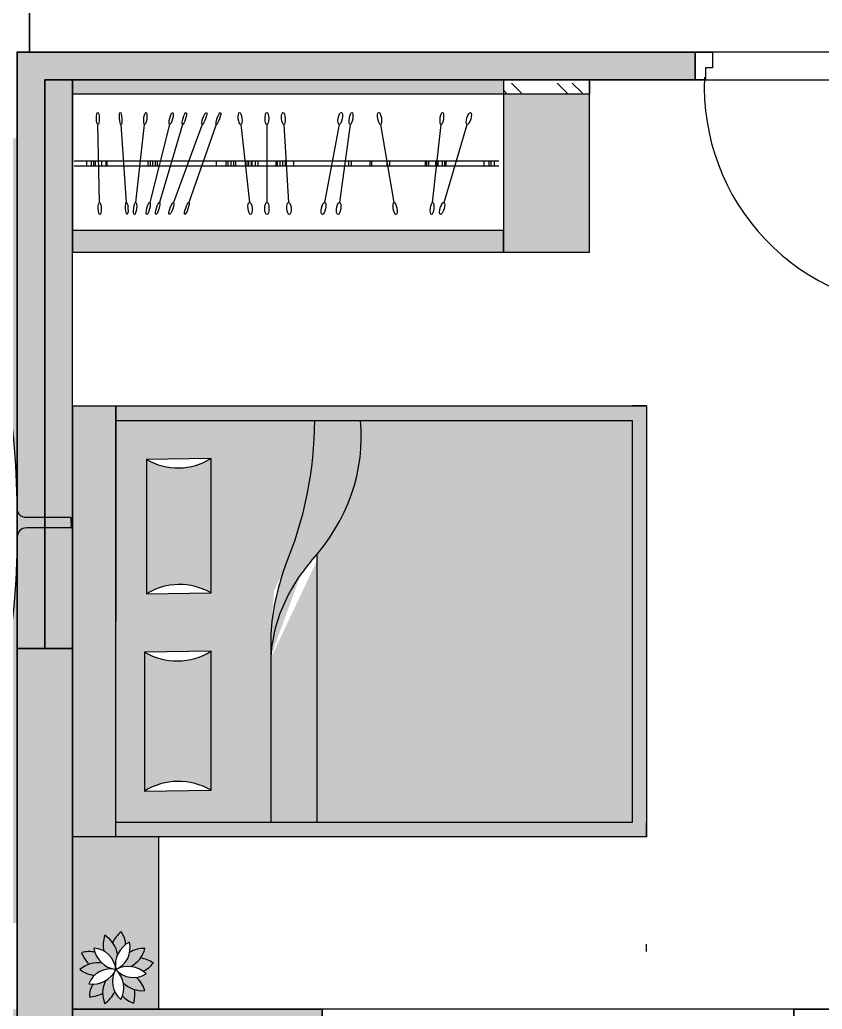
# Model space of a CAD drawing. Header units: millimetres. Extents: x 2258 to 5600, y 711 to 2563.
# Drawn here: x 2813.2 to 2924.9, y 2011.7 to 2149.4 of the extents above; entities that cross this region are included whole.
import ezdxf

# ---------------------------------------------------------------- set-up
doc = ezdxf.new("R2010")
doc.units = ezdxf.units.MM
doc.layers.add('cad-block.com', color=250, linetype='Continuous')
for name, color, linetype, lineweight in [('HAT', 8, 'Continuous', 18), ('PQI-A-IN-ELEV', 245, 'Continuous', 9), ('PQI-A-IN-FURN', 39, 'Continuous', 13), ('PQI-A-WALL', 30, 'Continuous', 50), ('PQI-A-WIN', 140, 'Continuous', 13), ('PQI-ST-COLM', 34, 'Continuous', 40), ('WAL', 7, 'Continuous', 30)]:
    doc.layers.add(name, color=color, linetype=linetype, lineweight=lineweight)

# ---------------------------------------------------------------- blocks, each defined once
blk = doc.blocks.new('w2')
at = {"layer": 'PQI-A-IN-ELEV', "ltscale": 1000}
blk.add_line((-1700, -100), (0, -100), dxfattribs=at)
blk = doc.blocks.new('Samsung Curved UHD TV_top_cad-block.com')
at = {"color": 0}
for points in [[(-9.4, 104), (-9.4, 18.2, -0.414214), (-27.4, 0.2), (-43.3, 0.2, 0.08003), (-575.5, -98.3)], [(10.6, 104), (10.6, 18.2, 0.414214), (28.6, 0.2), (44.4, 0.2, -0.08003), (576.7, -98.3)], [(-69.5, -29.6), (-240.1, -106.2, -0.969023), (-243.1, -99.6), (-88.9, -30.3)], [(70.7, -29.6), (241.3, -106.2, 0.969023), (244.3, -99.6), (90.1, -30.3)]]:
    blk.add_lwpolyline(points, format="xyb", dxfattribs=at)
for points in [[(0.6, 105.8), (-7.6, 105.8)], [(0.6, 105.8), (8.8, 105.8)]]:
    blk.add_lwpolyline(points, dxfattribs=at)
for centre, radius, start, end in [((-7.6, 104), 1.8, 90, 180), ((8.8, 104), 1.8, 0, 90), ((-1.5, 2066.6), 2066.6, 269.2806, 270.801), ((0.6, -2232.7), 2210.8, 74.8955, 105.1045), ((0.6, -2232.7), 2204.3, 74.8955, 105.1045), ((-573.7, -101.2), 3.43, 122.2401, 267.969), ((574.9, -101.2), 3.43, 272.031, 57.7599)]:
    blk.add_arc(centre, radius, start, end, dxfattribs=at)

msp = doc.modelspace()

# ---------------------------------------------------------------- hatches: boundary and pattern name
at = {"layer": 'HAT', "lineweight": 30}
h = msp.add_hatch(color=24, dxfattribs=at)
h.dxf.hatch_style = 1
h.paths.add_polyline_path([(2880.509, 2117.082), (2880.509, 2120.082), (2820.509, 2120.082), (2820.509, 2117.082)])
h.paths.add_polyline_path([(2892.509, 2117.082), (2892.509, 2139.082), (2880.509, 2139.082), (2880.509, 2117.082)])
h.paths.add_polyline_path([(2880.509, 2139.082), (2880.509, 2141.082), (2820.509, 2141.082), (2820.509, 2139.082)])
h.paths.add_polyline_path([(3207.428, 2181.576), (3207.428, 2183.576), (3147.428, 2183.576), (3147.428, 2181.576)])
h = msp.add_hatch(dxfattribs=at)
h.set_pattern_fill('GOST_GLASS', color=4, angle=-90)
h.set_pattern_definition([(315, (1810.343, 2734.5994), (-2e-15, -8.48528), [5, -7]), (315, (1810.343, 2732.478), (-2e-15, -8.48528), [2, -10]), (315, (1812.4644, 2734.5994), (-2e-15, -8.48528), [2, -10])])
h.paths.add_polyline_path([(2880.509, 2141.082), (2880.509, 2139.082), (2892.509, 2139.082), (2892.509, 2141.082)])
at = {"layer": 'HAT', "lineweight": 30, "true_color": 0x6c3f19}
h = msp.add_hatch(color=36, dxfattribs=at)
h.dxf.hatch_style = 1
h.paths.add_polyline_path([(2798.784, 2132.945), (2798.784, 2023.663), (2812.783, 2023.663), (2812.783, 2061.887), (2812.784, 2132.945)])
h.paths.add_polyline_path([(2812.819, 2081.152, 0.3583715), (2814.079, 2080.116), (2820.202, 2078.945, -1), (2820.202, 2078.689), (2814.079, 2078.689, 0.3583715), (2812.819, 2077.653, -0.0826648), (2805.81, 2038.428, -1.2483485), (2805.361, 2038.588, 0.0555819), (2810.624, 2073.022), (2805.691, 2062.041, -1), (2805.209, 2062.24), (2810.674, 2074.406, 0.0159009), (2810.674, 2084.399), (2805.216, 2096.55, -1), (2805.685, 2096.779), (2810.624, 2085.783, 0.0555819), (2805.361, 2120.217, -1.2483485), (2805.81, 2120.377, -0.0826648)], flags=17)
at = {"layer": 'HAT', "lineweight": 30}
h = msp.add_hatch(color=24, dxfattribs=at)
h.dxf.hatch_style = 1
h.paths.add_polyline_path([(2898.431, 2093.663), (2898.431, 2037.663), (2826.511, 2037.663), (2826.511, 2035.663), (2900.431, 2035.663), (2900.431, 2037.663), (2900.431, 2095.663), (2898.431, 2095.663), (2826.511, 2095.663), (2826.511, 2093.663)])
h.paths.add_polyline_path([(2826.511, 2035.663), (2826.511, 2037.663), (2826.511, 2095.663), (2820.511, 2095.663), (2820.511, 2035.663)])
h.paths.add_polyline_path([(2832.511, 2011.663), (2832.511, 2035.663), (2826.511, 2035.663), (2820.511, 2035.663), (2820.511, 2011.663)])
h.paths.add_polyline_path([(2826.064, 2020.969, -0.0925071), (2827.267, 2022.443, -0.147434), (2827.919, 2020.696, -0.0415583), (2828.42, 2021.004, -0.1092039), (2828.464, 2019.593, -0.1332645), (2830.581, 2020.133, -0.0957329), (2829.98, 2018.804, -0.0925071), (2831.754, 2018.115, -0.1474341), (2830.294, 2016.955, -0.0415583), (2830.741, 2016.573, -0.1092039), (2829.413, 2016.095, -0.1332644), (2830.581, 2014.249, -0.0957329), (2829.131, 2014.41, -0.0925071), (2829.024, 2012.51, -0.1474341), (2827.469, 2013.54, -0.0415583), (2827.245, 2012.997, -0.1092039), (2826.38, 2014.112, -0.1332644), (2824.985, 2012.431, -0.0957329), (2824.69, 2013.86, -0.0925071), (2822.85, 2013.374, -0.1474339), (2823.349, 2015.171, -0.0415583), (2822.763, 2015.217, -0.1092039), (2823.556, 2016.384, -0.1332644), (2821.526, 2017.191, -0.0957329), (2822.794, 2017.913, -0.0925071), (2821.764, 2019.513, -0.147434), (2823.627, 2019.594, -0.0415583), (2823.489, 2020.166, -0.1092039), (2824.844, 2019.772, -0.1332644), (2824.985, 2021.952, -0.0957329)], flags=16)
at = {"layer": 'HAT', "lineweight": 30, "true_color": 0xadddf7}
h = msp.add_hatch(color=141, dxfattribs=at)
h.dxf.hatch_style = 1
edge = h.paths.add_edge_path()
edge.add_ellipse((2780.349, 2093.787), major_axis=(73.883, 0), ratio=0.84, start_angle=-19.2534, end_angle=-0.11424)
edge.add_line((2854.232, 2093.663), (2826.511, 2093.663))
edge.add_line((2826.511, 2093.663), (2826.511, 2065.663))
edge.add_line((2826.511, 2065.663), (2826.511, 2037.663))
edge.add_line((2826.511, 2037.663), (2848.098, 2037.663))
edge.add_line((2848.098, 2037.663), (2848.098, 2063.903))
edge.add_ellipse((2895.992, 2061.579), major_axis=(47.974, 0), ratio=0.84, start_angle=163.05711, end_angle=176.69354, ccw=False)
h.paths.add_polyline_path([(2839.785, 2069.629), (2830.81, 2069.492), (2830.81, 2088.214), (2839.785, 2088.35)], flags=16)
h.paths.add_polyline_path([(2839.785, 2061.516), (2839.785, 2042.169), (2830.511, 2042.028), (2830.511, 2061.374)], flags=16)
at = {"layer": 'HAT', "lineweight": 30, "true_color": 0x7aafdf}
h = msp.add_hatch(color=143, dxfattribs=at)
h.dxf.hatch_style = 1
edge = h.paths.add_edge_path()
edge.add_line((2848.098, 2060.539), (2848.098, 2037.663))
edge.add_line((2848.098, 2037.663), (2854.506, 2037.663))
edge.add_line((2854.506, 2037.663), (2854.506, 2074.917))
edge.add_ellipse((2831.878, 2089.133), major_axis=(27.74, 9.056), ratio=0.8684506, start_angle=-56.62986, end_angle=-54.13017, ccw=False)
edge.add_ellipse((2877.514, 2059.443), major_axis=(29.445, 0), ratio=0.84, start_angle=143.95969, end_angle=177.46022, ccw=False)
edge = h.paths.add_edge_path()
edge.add_ellipse((2780.349, 2093.787), major_axis=(73.883, 0), ratio=0.84, start_angle=-19.2534, end_angle=-0.11424, ccw=False)
edge.add_ellipse((2895.992, 2061.579), major_axis=(47.974, 0), ratio=0.84, start_angle=163.05711, end_angle=176.69354)
edge.add_line((2848.098, 2063.903), (2848.098, 2060.539))
edge.add_ellipse((2877.514, 2059.443), major_axis=(29.445, 0), ratio=0.84, start_angle=143.95969, end_angle=177.46022, ccw=False)
edge.add_ellipse((2831.878, 2089.133), major_axis=(27.74, 9.056), ratio=0.8684506, start_angle=-56.62986, end_angle=-10.46373)
edge.add_line((2860.586, 2093.663), (2854.232, 2093.663))
h = msp.add_hatch(color=143, dxfattribs=at)
h.dxf.hatch_style = 1
edge = h.paths.add_edge_path()
edge.add_line((2898.431, 2093.663), (2860.586, 2093.663))
edge.add_ellipse((2831.878, 2089.133), major_axis=(27.74, 9.056), ratio=0.8684506, start_angle=-54.13017, end_angle=-10.46373, ccw=False)
edge.add_line((2854.506, 2074.917), (2854.506, 2037.663))
edge.add_line((2854.506, 2037.663), (2898.431, 2037.663))
edge.add_line((2898.431, 2037.663), (2898.431, 2093.663))
h = msp.add_hatch(color=143, dxfattribs=at)
h.dxf.hatch_style = 1
h.paths.add_polyline_path([(2830.81, 2069.492, -0.27732), (2839.785, 2069.629), (2839.785, 2088.35, -0.27732), (2830.81, 2088.214)])
h.paths.add_polyline_path([(2830.511, 2042.028, -0.27732), (2839.785, 2042.169), (2839.785, 2061.516, -0.27732), (2830.511, 2061.374)])
at = {"layer": 'HAT', "lineweight": 30, "true_color": 0x58ba48}
h = msp.add_hatch(color=85, dxfattribs=at)
h.dxf.hatch_style = 1
h.paths.add_polyline_path([(2830.581, 2020.133, 0.1332645), (2828.464, 2019.593, -0.2243524), (2826.824, 2017.333, -0.128333), (2828.594, 2017.602, 0.2192647)])
h.paths.add_polyline_path([(2827.919, 2020.696, 0.147434), (2827.267, 2022.443, 0.0925071), (2826.064, 2020.969, -0.1209921), (2826.778, 2019.28, -0.1304106)])
h.paths.add_polyline_path([(2826.487, 2017.513, -0.1283333), (2826.778, 2019.28, 0.1209921), (2826.064, 2020.969, 0.0957329), (2824.985, 2021.952, 0.1332644), (2824.844, 2019.772, -0.2243528)])
h.paths.add_polyline_path([(2824.622, 2018.071, -0.1304105), (2823.627, 2019.594, 0.147434), (2821.764, 2019.513, 0.0925071), (2822.794, 2017.913, -0.120992)])
h.paths.add_polyline_path([(2823.556, 2016.384, -0.2243524), (2826.212, 2017.248, -0.128333), (2824.622, 2018.071, 0.2192646), (2821.526, 2017.191, 0.1332644)])
h.paths.add_polyline_path([(2824.69, 2013.86, -0.120992), (2825.105, 2015.647, -0.1304106), (2823.349, 2015.171, 0.1474339), (2822.85, 2013.374, 0.0925071)])
h.paths.add_polyline_path([(2826.38, 2014.112, -0.224352), (2826.379, 2016.905, -0.1283327), (2825.105, 2015.647, 0.2192646), (2824.985, 2012.431, 0.1332644)])
h.paths.add_polyline_path([(2829.024, 2012.51, 0.0925071), (2829.131, 2014.41, -0.120992), (2827.56, 2015.357, -0.1304106), (2827.469, 2013.54, 0.1474341)])
h.paths.add_polyline_path([(2830.581, 2014.249, 0.1332644), (2829.413, 2016.095, -0.2243524), (2826.757, 2016.957, -0.128333), (2827.56, 2015.357, 0.120992), (2829.131, 2014.41, 0.0957329)])
h.paths.add_polyline_path([(2831.754, 2018.115, 0.0925071), (2829.98, 2018.804, -0.1209921), (2828.594, 2017.602, -0.1304105), (2830.294, 2016.955, 0.1474341)])
at = {"layer": 'PQI-A-IN-FURN', "true_color": 0x000000}
h = msp.add_hatch(color=18, dxfattribs=at)
h.dxf.hatch_style = 1
h.paths.add_polyline_path([(3118.594, 2003.937), (3118.594, 2011.663), (3077.189, 2011.663), (3077.189, 2144.944), (3073.326, 2144.944), (3073.326, 2003.937)])
h.paths.add_polyline_path([(2820.509, 2003.939), (2820.509, 2061.886), (2816.647, 2061.886), (2812.783, 2061.886), (2812.783, 2011.663), (2812.784, 2011.663), (2812.784, 2003.939)])
h.paths.add_polyline_path([(2855.269, 2003.937), (2855.269, 2011.663), (2820.511, 2011.663), (2820.511, 2003.939), (2824.372, 2003.939)])
h.paths.add_polyline_path([(2812.783, 2003.937), (2812.783, 2011.663), (2799.618, 2011.663), (2799.618, 2003.937)])
h.paths.add_polyline_path([(2816.647, 2061.887), (2816.647, 2105.993), (2816.647, 2141.082), (2907.21, 2141.082), (2907.21, 2144.945), (2812.784, 2144.945), (2812.784, 2061.887)])
h.paths.add_polyline_path([(2674.05, 2003.939), (2674.05, 2011.664), (2674.053, 2056.091), (2670.191, 2056.091), (2666.327, 2056.091), (2666.327, 2011.664), (2666.328, 2011.664), (2666.328, 2003.939)])
h.paths.add_polyline_path([(2699.156, 2003.937), (2699.156, 2011.663), (2674.053, 2011.664), (2674.053, 2003.938)])
h.paths.add_polyline_path([(2666.327, 2003.938), (2666.327, 2011.664), (2637.306, 2011.66), (2637.306, 2003.934)])
h.paths.add_polyline_path([(2674.054, 2056.092), (2674.054, 2144.945), (2641.207, 2144.944), (2641.207, 2141.08), (2652.191, 2141.081), (2652.191, 2141.082), (2670.191, 2141.082), (2670.191, 2056.092)])
h.paths.add_polyline_path([(2556.206, 2052.233), (2556.206, 2141.08), (2606.438, 2141.08), (2606.438, 2144.944), (2581, 2144.944), (2581, 2146.875), (2577.137, 2146.875), (2577.137, 2144.944), (2552.343, 2144.944), (2552.343, 2067.08), (2552.343, 2057.056), (2552.343, 2056.09), (2529.16, 2056.09), (2529.162, 2050.297), (2536.884, 2050.3), (2536.883, 2052.227)])
at = {"layer": 'WAL'}
h = msp.add_hatch(color=256, dxfattribs=at)
h.dxf.hatch_style = 1
h.paths.add_polyline_path([(2820.509, 2061.887), (2820.509, 2141.082), (2816.647, 2141.082), (2816.647, 2061.887)])

# ---------------------------------------------------------------- linework, layer by layer
at = {"color": 24, "ltscale": 1000}
msp.add_lwpolyline([(2908.659, 2141.084), (2907.21, 2141.084), (2907.21, 2144.947), (2909.625, 2144.947), (2909.625, 2142.745), (2908.659, 2142.745), (2908.659, 2141.084)], dxfattribs=at)
msp.add_arc((2939.234, 2140.075), 30.752, 177.39927, 269.99725, dxfattribs=at)
at = {"layer": 'HAT', "color": 18, "lineweight": 30, "true_color": 0x000000}
for p, q in [((2814.49, 2285.528), (2814.49, 2144.945)), ((2814.49, 2183.581), (2814.49, 2144.945)), ((2814.49, 2144.945), (2814.49, 2183.581)), ((2964.115, 2144.944), (2814.49, 2144.945)), ((2892.509, 2141.082), (2820.509, 2141.082)), ((2820.509, 2141.082), (2820.509, 2117.082)), ((2820.509, 2141.082), (2947.772, 2141.082)), ((2820.511, 2011.663), (2820.509, 2141.082)), ((2892.509, 2141.082), (2880.509, 2141.082)), ((2880.509, 2141.082), (2880.509, 2117.082)), ((2892.509, 2117.082), (2892.509, 2141.082)), ((2892.509, 2117.082), (2892.509, 2141.082)), ((2880.509, 2139.082), (2820.509, 2139.082)), ((2892.509, 2139.082), (2880.509, 2139.082)), ((2880.509, 2120.082), (2820.509, 2120.082)), ((2880.509, 2117.082), (2880.509, 2120.082)), ((2820.509, 2117.082), (2892.509, 2117.082)), ((2820.511, 2095.663), (2820.511, 2035.663)), ((2820.511, 2095.663), (2900.431, 2095.663)), ((2826.511, 2035.663), (2826.511, 2095.663)), ((2900.431, 2095.663), (2900.431, 2035.663)), ((2826.511, 2093.663), (2898.431, 2093.663)), ((2898.431, 2093.663), (2898.431, 2037.663)), ((2898.431, 2037.663), (2826.511, 2037.663)), ((2820.511, 2035.663), (2820.511, 2011.663)), ((2900.431, 2035.663), (2820.511, 2035.663)), ((2832.511, 2011.663), (2832.511, 2035.663)), ((2820.511, 2011.663), (2832.511, 2011.663)), ((2832.511, 2011.663), (2820.511, 2011.663)), ((2947.772, 2011.663), (2820.511, 2011.663))]:
    msp.add_line(p, q, dxfattribs=at)
at = {"layer": 'HAT', "color": 24, "lineweight": 30}
for p, q in [((2892.509, 2141.082), (2892.509, 2139.082)), ((2820.511, 2095.663), (2861.311, 2095.663)), ((2826.511, 2095.663), (2826.511, 2093.663)), ((2826.511, 2095.663), (2826.511, 2093.163)), ((2826.511, 2095.663), (2826.511, 2065.663)), ((2861.311, 2095.663), (2861.311, 2095.663)), ((2900.431, 2095.663), (2898.431, 2095.663)), ((2900.431, 2095.663), (2900.431, 2057.263)), ((2826.511, 2093.663), (2826.511, 2093.663)), ((2900.431, 2035.663), (2900.431, 2037.663)), ((2900.431, 2019.703), (2900.431, 2020.703))]:
    msp.add_line(p, q, dxfattribs=at)
at = {"layer": 'PQI-A-IN-FURN'}
msp.add_line((2816.647, 2105.993), (2816.647, 2061.886), dxfattribs=at)
at = {"layer": 'PQI-A-WALL', "color": 0, "lineweight": 35, "ltscale": 1000}
for points in [[(2907.21, 2144.945), (2812.784, 2144.945), (2812.784, 2061.886), (2816.647, 2061.886), (2816.647, 2141.082), (2907.21, 2141.082)], [(2820.511, 2011.663), (2820.511, 2003.937), (2855.269, 2003.937), (2855.269, 2011.663)]]:
    msp.add_lwpolyline(points, close=True, dxfattribs=at)
msp.add_lwpolyline([(2982.54, 2003.937), (2920.943, 2003.937), (2920.943, 2011.663), (2947.772, 2011.663)], dxfattribs=at)
at = {"layer": 'PQI-ST-COLM', "color": 0, "lineweight": 35}
msp.add_lwpolyline([(2824.372, 2003.939), (2812.783, 2003.939), (2812.783, 2061.887), (2820.509, 2061.887), (2820.509, 2003.939)], close=True, dxfattribs=at)
at = {"layer": 'WAL'}
msp.add_line((2820.509, 2061.887), (2820.509, 2141.082), dxfattribs=at)
at = {"layer": 'WAL', "color": 24}
msp.add_line((2820.509, 2120.841), (2820.509, 2141.082), dxfattribs=at)
at = {"layer": 'WAL', "color": 18, "true_color": 0x000000}
for p, q in [((2824.27, 2124.019), (2824.046, 2134.854)), ((2828.004, 2124.019), (2827.258, 2134.854)), ((2829.305, 2124.019), (2830.544, 2134.854)), ((2834.025, 2134.854), (2831.264, 2124.019)), ((2835.814, 2134.854), (2832.606, 2124.019)), ((2838.536, 2134.854), (2834.581, 2124.019)), ((2840.516, 2134.854), (2836.711, 2124.019)), ((2843.936, 2134.854), (2845.13, 2124.019)), ((2847.566, 2134.854), (2847.566, 2124.019)), ((2849.921, 2134.854), (2850.593, 2124.019)), ((2857.624, 2134.854), (2855.61, 2124.019)), ((2859.173, 2134.854), (2857.681, 2124.019)), ((2865.273, 2124.019), (2863.413, 2134.854)), ((2870.648, 2124.019), (2871.842, 2134.854)), ((2872.234, 2124.019), (2875.442, 2134.854)), ((2820.723, 2129.791), (2879.869, 2129.791)), ((2820.723, 2129.082), (2879.869, 2129.082)), ((2822.498, 2129.082), (2822.498, 2129.791)), ((2823.13, 2129.082), (2823.13, 2129.791)), ((2823.446, 2129.082), (2823.446, 2129.791)), ((2823.717, 2129.082), (2823.717, 2129.791)), ((2824.576, 2129.082), (2824.576, 2129.791)), ((2825.163, 2129.082), (2825.163, 2129.791)), ((2825.344, 2129.082), (2825.344, 2129.791)), ((2831.036, 2129.082), (2831.036, 2129.791)), ((2831.352, 2129.082), (2831.352, 2129.791)), ((2831.668, 2129.082), (2831.668, 2129.791)), ((2832.075, 2129.082), (2832.075, 2129.791)), ((2832.346, 2129.082), (2832.346, 2129.791)), ((2840.568, 2129.082), (2840.568, 2129.791)), ((2841.893, 2129.082), (2841.893, 2129.791)), ((2842.195, 2129.082), (2842.195, 2129.791)), ((2842.601, 2129.082), (2842.601, 2129.791)), ((2842.948, 2129.082), (2842.948, 2129.791)), ((2843.249, 2129.082), (2843.249, 2129.791)), ((2844.83, 2129.082), (2844.83, 2129.791)), ((2845.056, 2129.082), (2845.056, 2129.791)), ((2845.432, 2129.082), (2845.432, 2129.791)), ((2845.508, 2129.082), (2845.508, 2129.791)), ((2845.959, 2129.082), (2845.959, 2129.791)), ((2846.336, 2129.082), (2846.336, 2129.791)), ((2848.859, 2129.082), (2848.859, 2129.791)), ((2849.044, 2129.082), (2849.044, 2129.791)), ((2849.414, 2129.082), (2849.414, 2129.791)), ((2849.784, 2129.082), (2849.784, 2129.791)), ((2850.154, 2129.082), (2850.154, 2129.791)), ((2851.325, 2129.082), (2851.325, 2129.791)), ((2858.97, 2129.082), (2858.97, 2129.791)), ((2859.34, 2129.082), (2859.34, 2129.791)), ((2861.929, 2129.082), (2861.929, 2129.791)), ((2862.175, 2129.082), (2862.175, 2129.791)), ((2864.333, 2129.082), (2864.333, 2129.791)), ((2864.703, 2129.082), (2864.703, 2129.791)), ((2869.635, 2129.082), (2869.635, 2129.791)), ((2869.82, 2129.082), (2869.82, 2129.791)), ((2870.128, 2129.082), (2870.128, 2129.791)), ((2871.115, 2129.082), (2871.115, 2129.791)), ((2871.238, 2129.082), (2871.238, 2129.791)), ((2871.423, 2129.082), (2871.423, 2129.791)), ((2872.039, 2129.082), (2872.039, 2129.791)), ((2872.347, 2129.082), (2872.347, 2129.791)), ((2872.532, 2129.082), (2872.532, 2129.791)), ((2877.834, 2129.082), (2877.834, 2129.791)), ((2878.512, 2129.082), (2878.512, 2129.791)), ((2878.821, 2129.082), (2878.821, 2129.791)), ((2879.252, 2129.082), (2879.252, 2129.791)), ((2824.304, 2122.332), (2824.304, 2122.332)), ((2828.12, 2122.332), (2828.12, 2122.332)), ((2829.112, 2122.332), (2829.112, 2122.334)), ((2870.462, 2122.332), (2870.463, 2122.335))]:
    msp.add_line(p, q, dxfattribs=at)
at = {"layer": 'WAL', "color": 24, "lineweight": 30}
for p, q in [((2839.785, 2088.35), (2830.81, 2088.214)), ((2830.81, 2088.214), (2830.81, 2069.492)), ((2839.785, 2069.629), (2839.785, 2088.35)), ((2830.81, 2069.492), (2839.785, 2069.629)), ((2839.785, 2061.516), (2830.511, 2061.374)), ((2830.511, 2061.374), (2830.511, 2042.028)), ((2839.785, 2042.169), (2839.785, 2061.516)), ((2830.511, 2042.028), (2839.785, 2042.169))]:
    msp.add_line(p, q, dxfattribs=at)
at = {"layer": 'WAL', "color": 18, "lineweight": 30, "true_color": 0x000000}
for p, q in [((2854.506, 2074.917), (2854.506, 2037.663)), ((2848.098, 2063.903), (2848.098, 2037.663))]:
    msp.add_line(p, q, dxfattribs=at)
at = {"layer": 'WAL', "color": 24, "lineweight": 30}
for centre, radius, start, end in [((2835.184, 2095.75), 8.714, 239.87223, 301.87128), ((2835.411, 2062.093), 8.714, 59.87223, 121.87128), ((2835.03, 2069.163), 9.004, 239.87223, 301.87128), ((2835.265, 2034.381), 9.004, 59.87223, 121.87128)]:
    msp.add_arc(centre, radius, start, end, dxfattribs=at)
at = {"layer": 'WAL', "color": 116, "lineweight": 30, "true_color": 0x136734}
for centre, radius, start, end in [((2828.932, 2020.603), 4.171, 161.1301, 191.49315), ((2822.981, 2018.669), 3.846, 9.1324, 58.6013), ((2830.615, 2018.483), 5.186, 130.21051, 151.35141), ((2824.695, 2020.487), 3.231, 3.50863, 37.24757), ((2826.993, 2020.707), 3.546, 188.77608, 262.51587), ((2823.275, 2016.904), 3.269, 5.04468, 86.24727), ((2830.018, 2017.838), 3.546, 116.77608, 190.51587), ((2825.252, 2020.199), 3.269, 293.04468, 14.24727), ((2830.518, 2015.963), 4.171, 89.1301, 119.49315), ((2826.84, 2021.025), 3.846, 297.1324, 346.6013), ((2822.829, 2016.463), 3.231, 75.50863, 109.24757), ((2826.565, 2021.473), 5.186, 202.21052, 223.35141), ((2829.022, 2013.707), 5.186, 58.21052, 79.35141), ((2824.029, 2014.271), 3.846, 81.1324, 130.6013), ((2824.029, 2020.528), 4.171, 233.1301, 263.49315), ((2825.799, 2014.006), 3.269, 77.04468, 158.24727), ((2823.331, 2018.717), 3.546, 260.77608, 334.51587), ((2829.335, 2015.51), 3.269, 149.04468, 230.24727), ((2828.224, 2014.076), 3.546, 44.77608, 118.51587), ((2828.997, 2019.338), 3.269, 221.04468, 302.24727), ((2824.092, 2014.619), 3.546, 332.77608, 46.51587), ((2829.099, 2019.957), 3.231, 291.50863, 325.24757), ((2826.595, 2013.02), 4.171, 17.1301, 47.49315), ((2826.08, 2013.445), 3.231, 147.50863, 181.24757), ((2828.535, 2013.909), 3.846, 153.1324, 202.6013), ((2830.273, 2018.082), 3.846, 225.1324, 274.6013), ((2823.988, 2013.747), 5.186, 346.21052, 7.35141), ((2822.469, 2018.546), 5.186, 274.21051, 295.35141), ((2822.585, 2015.842), 4.171, 305.1301, 335.49315), ((2829.955, 2015.604), 3.231, 219.50863, 253.24757)]:
    msp.add_arc(centre, radius, start, end, dxfattribs=at)
at = {"layer": 'WAL', "color": 18, "true_color": 0x000000}
for centre, major_axis, ratio in [((2824.028, 2135.698), (-0.017, 0.844), 0.2417153), ((2827.2, 2135.698), (-0.058, 0.844), 0.193898), ((2830.64, 2135.698), (0.096, 0.844), 0.2308394), ((2834.24, 2135.698), (0.215, 0.844), 0.2251506), ((2836.064, 2135.698), (0.25, 0.844), 0.2010045), ((2838.844, 2135.698), (0.308, 0.844), 0.2182623), ((2840.812, 2135.698), (0.296, 0.844), 0.1839407), ((2843.843, 2135.698), (-0.093, 0.844), 0.3012075), ((2847.566, 2135.698), (0, 0.844), 0.3030301), ((2849.869, 2135.698), (-0.052, 0.844), 0.3024498), ((2857.781, 2135.698), (0.157, 0.844), 0.3210647), ((2859.289, 2135.698), (0.116, 0.844), 0.2745976), ((2863.269, 2135.698), (-0.145, 0.844), 0.2910906), ((2871.935, 2135.698), (0.093, 0.844), 0.2755222), ((2875.692, 2135.698), (0.25, 0.844), 0.3131288), ((2824.285, 2123.175), (-0.017, 0.844), 0.2417153), ((2828.058, 2123.175), (-0.058, 0.844), 0.193898), ((2829.219, 2123.175), (0.096, 0.844), 0.2308394), ((2831.049, 2123.175), (0.215, 0.844), 0.2251506), ((2832.356, 2123.175), (0.25, 0.844), 0.2010045), ((2834.274, 2123.175), (0.308, 0.844), 0.2182623), ((2836.415, 2123.175), (0.296, 0.844), 0.1839407), ((2845.223, 2123.175), (-0.093, 0.844), 0.3383719), ((2847.566, 2123.175), (0, 0.844), 0.3436818), ((2850.645, 2123.175), (-0.052, 0.844), 0.3430237), ((2855.453, 2123.175), (0.157, 0.844), 0.3422385), ((2857.565, 2123.175), (0.116, 0.844), 0.3448482), ((2865.418, 2123.175), (-0.145, 0.844), 0.2910906), ((2870.57, 2123.175), (0.093, 0.844), 0.2755222), ((2871.984, 2123.175), (0.25, 0.844), 0.3131288)]:
    msp.add_ellipse(centre, major_axis=major_axis, ratio=ratio, dxfattribs=at)
at = {"layer": 'WAL', "color": 18, "lineweight": 30, "true_color": 0x000000}
for centre, major_axis, ratio, start_param, end_param in [((2780.349, 2093.787), (73.883, 0), 0.84, -0.3360353, -0.0019938), ((2831.878, 2089.133), (27.74, 9.056), 0.8684506, -0.9883775, -0.1826265), ((2877.514, 2059.443), (29.445, 0), 0.84, 2.5125706, 3.0972651), ((2895.992, 2061.579), (47.974, 0), 0.84, 2.8458835, 3.0838841)]:
    msp.add_ellipse(centre, major_axis=major_axis, ratio=ratio, start_param=start_param, end_param=end_param, dxfattribs=at)

# ---------------------------------------------------------------- block references
at = {"layer": 'cad-block.com', "xscale": 0.07129976664212917, "yscale": 0.07129976664212917, "zscale": 0.07129976664212917, "rotation": 270}
msp.add_blockref('Samsung Curved UHD TV_top_cad-block.com', (2812.784, 2079.445), dxfattribs=at)
at = {"layer": 'PQI-A-WIN', "ltscale": 1000, "xscale": 0.03863196438221001, "yscale": 0.03863196438221001, "zscale": 0.03863196438221001, "rotation": 179.997245771198}
msp.add_blockref('w2', (2855.269, 2007.803), dxfattribs=at)

doc.saveas('drawing.dxf')
